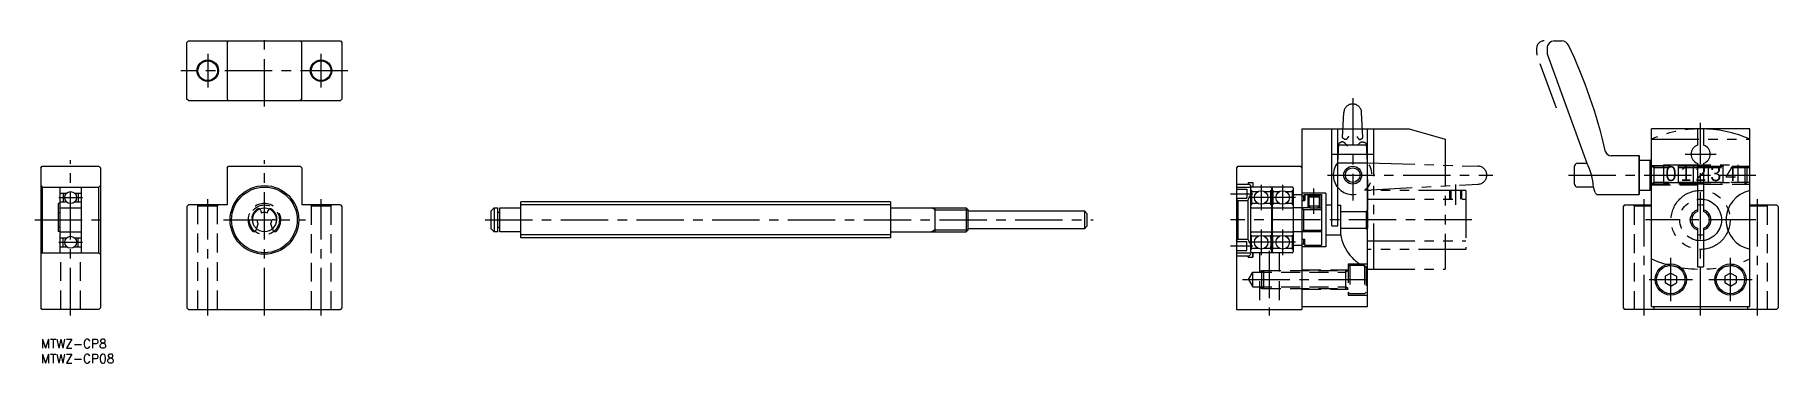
# Model space of a CAD drawing. Extents: x -2 to 583, y -8 to 102.
import ezdxf

# ---------------------------------------------------------------- set-up
doc = ezdxf.new("R2010")
doc.units = 0
doc.header["$LTSCALE"] = 0.5
for name, pattern in [('CENTER', [50.8, 31.75, -6.35, 6.35, -6.35]), ('DASHED', [19.05, 12.7, -6.35]), ('PHANTOM', [63.5, 31.75, -6.35, 6.35, -6.35, 6.35, -6.35])]:
    doc.linetypes.add(name, pattern=pattern)
for name, color, linetype in [('MSM_CENTER', 1, 'CENTER'), ('MSM_CONTINUOUS', 7, 'CONTINUOUS'), ('MSM_DASHED', 4, 'DASHED'), ('MSM_IMAGINARY', 6, 'PHANTOM'), ('MSM_NARROW', 5, 'CONTINUOUS'), ('MSM_PART_NUMBER', 7, 'CONTINUOUS')]:
    doc.layers.add(name, color=color, linetype=linetype)
doc.styles.add('MS_明朝', font='txt', dxfattribs={"height": 2.5})
doc.styles.get("Standard").update_dxf_attribs({"font": 'txt.shx', "height": 3, "bigfont": 'bigfont.shx'})

# ---------------------------------------------------------------- blocks, each defined once
blk = doc.blocks.new('*U2')
at = {"layer": 'MSM_PART_NUMBER'}
blk.add_text('MTWZ-CP8', height=3, dxfattribs=at).set_placement((0, -3))
blk = doc.blocks.new('*U3')
at = {"layer": 'MSM_PART_NUMBER'}
blk.add_text('MTWZ-CP08', height=3, dxfattribs=at).set_placement((0, -8))

msp = doc.modelspace()

# ---------------------------------------------------------------- linework, layer by layer
at = {"layer": 'MSM_CENTER'}
for p, q in [((75, 78), (75, 102)), ((56, 95.6), (56, 84.4)), ((94, 84.4), (94, 95.6)), ((103, 90), (47, 90)), ((440, 80.84), (440, 46.5)), ((556.7, 8), (556.7, 72.5)), ((10, 8), (10, 60)), ((75, 8), (75, 60)), ((433, 62), (447, 62)), ((551.5, 62), (561.9, 62)), ((431.5, 55), (487, 55)), ((512.4, 55), (575.2, 55)), ((6, 47.5), (14, 47.5)), ((56, 8), (56, 47)), ((94, 8), (94, 47)), ((399, 48.75), (406.5, 48.75)), ((420.78, 47.5), (405.02, 47.5)), ((409.3, 51.78), (409.3, 43.22)), ((416.5, 51.78), (416.5, 43.22)), ((427, 42), (427, 50.5)), ((474.5, 51.9), (474.5, 45)), ((537.7, 47), (537.7, 8)), ((575.7, 47), (575.7, 8)), ((-2, 40), (22, 40)), ((61.25, 40), (88.75, 40)), ((149, 40), (353, 40)), ((480, 40), (399, 40)), ((409.3, 36.78), (409.3, 28.22)), ((416.5, 36.78), (416.5, 28.22)), ((575.2, 40), (538.2, 40)), ((6, 32.5), (14, 32.5)), ((399, 31.25), (406.5, 31.25)), ((420.78, 32.5), (405.02, 32.5)), ((412, 29.67), (412, 8)), ((546.7, 12.75), (546.7, 27.25)), ((566.7, 12.75), (566.7, 27.25)), ((403.08, 20), (447, 20)), ((539.45, 20), (553.95, 20)), ((559.45, 20), (573.95, 20))]:
    msp.add_line(p, q, dxfattribs=at)
at = {"layer": 'MSM_CONTINUOUS'}
for p, q in [((49, 99.5), (49.5, 100)), ((49, 80.5), (49, 99.5)), ((49.5, 100), (100.5, 100)), ((62.5, 99.5), (63, 100)), ((62.5, 99.5), (62.5, 80.5)), ((87, 100), (87.5, 99.5)), ((87.5, 80.5), (87.5, 99.5)), ((100.5, 100), (101, 99.5)), ((101, 99.5), (101, 80.5)), ((507.7, 100), (510.13, 100)), ((505.2, 97.5), (505.2, 96.12)), ((505.35, 95.27), (518.55, 59)), ((49.5, 80), (49, 80.5)), ((49.5, 80), (100.5, 80)), ((63, 80), (62.5, 80.5)), ((87.5, 80.5), (87, 80)), ((101, 80.5), (100.5, 80)), ((423, 70.5), (423, 10)), ((423, 70.5), (445, 70.5)), ((433, 38), (433, 70.5)), ((435, 38), (435, 70.5)), ((445, 42.83), (445, 70.5)), ((540.2, 11), (540.2, 70.5)), ((573.2, 70.5), (540.2, 70.5)), ((555.7, 70.5), (555.7, 65.04)), ((557.7, 70.5), (557.7, 65.04)), ((573.2, 11), (573.2, 70.5)), ((445, 65.04), (435, 65.04)), ((445, 58.96), (435, 58.96)), ((515.4, 59), (518.55, 59)), ((536.11, 61.5), (526.69, 61.5)), ((536.11, 61.5), (536.2, 61.3)), ((536.11, 48.5), (536.11, 61.5)), ((536.2, 48.7), (536.2, 61.3)), ((536.2, 60), (539.83, 60)), ((539.83, 50), (539.83, 60)), ((540.2, 59.63), (539.83, 60)), ((555.7, 58.96), (555.7, 42.83)), ((557.7, 58.96), (557.7, 42.83)), ((0, 57.5), (0.5, 58)), ((0, 57.5), (0, 10.5)), ((0.5, 58), (19.5, 58)), ((19.5, 58), (20, 57.5)), ((20, 57.5), (20, 10.5)), ((62.5, 57.5), (63, 58)), ((62.5, 57.5), (62.5, 45)), ((63, 58), (87, 58)), ((87, 58), (87.5, 57.5)), ((87.5, 57.5), (87.5, 45)), ((401.5, 58), (401, 57.5)), ((401, 57.5), (401, 10)), ((401.5, 58), (422.5, 58)), ((422.5, 58), (423, 57.5)), ((445, 53.5), (445, 43.33)), ((514.4, 52), (514.4, 58)), ((557.7, 58), (555.7, 58)), ((0, 51.5), (0.5, 51)), ((0.5, 51), (0.5, 29)), ((0.5, 51), (19.5, 51)), ((6.5, 29), (6.5, 51)), ((6.5, 49), (8.68, 49)), ((7.5, 49), (7.5, 46)), ((11.32, 49), (13.5, 49)), ((12.5, 49), (12.5, 46)), ((13.5, 51), (13.5, 29)), ((19.5, 51), (20, 51.5)), ((19.5, 29), (19.5, 51)), ((401, 52), (405.3, 52)), ((401, 52), (405, 52)), ((401, 51), (405.8, 51)), ((401, 50.25), (404.5, 50.25)), ((401, 47.25), (404.5, 47.25)), ((401, 47), (401.5, 46.5)), ((404.5, 50.25), (404.5, 47.25)), ((404.8, 46.5), (405.8, 48.5)), ((405, 52.5), (405, 52)), ((405, 52.5), (406.5, 52.5)), ((405, 52.5), (406.5, 52.5)), ((405.3, 52), (405.8, 51.5)), ((405.8, 29.3), (405.8, 51.5)), ((406.03, 49.91), (405.8, 49.91)), ((405.86, 45.1), (405.86, 49.91)), ((406.03, 49.91), (406.03, 45.1)), ((406.03, 49.48), (408.17, 49.48)), ((412.5, 51), (406.1, 51)), ((406.5, 52.5), (406.5, 51)), ((410.43, 49.48), (412.57, 49.48)), ((412.57, 45.1), (412.57, 49.91)), ((412.57, 49.91), (412.8, 49.91)), ((412.74, 49.91), (412.74, 45.1)), ((413, 51), (412.8, 51)), ((412.8, 51), (412.8, 29)), ((413, 51), (413, 29)), ((413.23, 49.91), (413, 49.91)), ((413.06, 45.1), (413.06, 49.91)), ((413.23, 49.91), (413.23, 45.1)), ((413.23, 49.48), (415.37, 49.48)), ((419.7, 51), (413.3, 51)), ((417.63, 49.48), (419.77, 49.48)), ((419.77, 45.1), (419.77, 49.91)), ((419.77, 49.91), (420, 49.91)), ((419.94, 49.91), (419.94, 45.1)), ((420, 50.7), (420, 29.3)), ((420, 48.5), (423, 48.5)), ((431, 49), (423, 49)), ((423, 48), (423.5, 48)), ((423.5, 48), (424, 48.5)), ((423.5, 48), (423.5, 46.5)), ((424, 48.5), (424, 46.5)), ((424, 48.5), (429.5, 48.5)), ((425.27, 48), (425, 47.73)), ((425, 47.73), (425, 44.75)), ((425, 47.73), (429, 47.73)), ((425.27, 48.5), (425.27, 48)), ((428.73, 48), (425.27, 48)), ((428.73, 48.5), (428.73, 48)), ((428.73, 48), (429, 47.73)), ((429, 47.73), (429, 44.75)), ((429.5, 48.5), (429.5, 31.5)), ((431, 49), (431, 31)), ((520.8, 51), (515.4, 51)), ((521.3, 49.23), (520.8, 51)), ((522.26, 48.5), (536.11, 48.5)), ((536.11, 48.5), (536.2, 48.7)), ((536.2, 50), (539.83, 50)), ((540.2, 50.37), (539.83, 50)), ((557.7, 52), (555.7, 52)), ((5.85, 45.5), (5.85, 36.1)), ((6.5, 45.5), (5.85, 45.5)), ((5.85, 42.5), (6.5, 42.5)), ((6.5, 46), (8.68, 46)), ((6.5, 44), (13.5, 44)), ((11.32, 46), (13.5, 46)), ((49, 44.5), (49.5, 45)), ((49, 44.5), (49, 10.5)), ((62.5, 45), (49.5, 45)), ((73.82, 43.08), (74, 42.29)), ((76, 42.29), (76.18, 43.08)), ((100.5, 45), (87.5, 45)), ((100.5, 45), (101, 44.5)), ((101, 44.5), (101, 10.5)), ((151, 43), (152, 44)), ((151, 37), (151, 43)), ((152, 44), (152, 36)), ((152, 44), (153.3, 44)), ((153.3, 36), (153.3, 44)), ((154, 42.5), (153.3, 42.5)), ((154, 44), (160.7, 44)), ((154, 36), (154, 44)), ((285, 46), (161, 46)), ((161, 34), (161, 46)), ((285, 46), (285, 34)), ((285.3, 44), (310.32, 44)), ((300, 36), (300, 44)), ((310.32, 44), (311, 43.32)), ((310.32, 44), (310.32, 36)), ((311, 36.68), (311, 43.32)), ((311, 43), (350, 43)), ((350, 43), (351, 42)), ((350, 43), (350, 37)), ((351, 38), (351, 42)), ((401.5, 46.5), (404.8, 46.5)), ((401.5, 46.5), (401.5, 33.5)), ((404.8, 46.5), (404.8, 33.5)), ((405.8, 45.1), (406.03, 45.1)), ((408.23, 45.49), (406.03, 45.49)), ((406.1, 44), (412.5, 44)), ((412.57, 45.49), (410.37, 45.49)), ((412.57, 45.1), (412.8, 45.1)), ((413, 45.1), (413.23, 45.1)), ((415.43, 45.49), (413.23, 45.49)), ((413.3, 44), (419.7, 44)), ((419.77, 45.49), (417.57, 45.49)), ((419.77, 45.1), (420, 45.1)), ((423, 44), (420, 44)), ((423, 46.5), (424, 46.5)), ((423, 44), (423.54, 43.46)), ((423.54, 43.46), (429.5, 43.46)), ((423.54, 43.46), (423.54, 36.54)), ((425, 44.75), (429, 44.75)), ((425.75, 44), (425, 44.75)), ((425.27, 44.48), (425.27, 44)), ((425.75, 44), (428.25, 44)), ((428.25, 44), (429, 44.75)), ((428.73, 44.48), (428.73, 44)), ((431, 45), (433, 45)), ((435, 44.9), (436, 44.9)), ((436, 35), (436, 44.9)), ((436, 42.83), (444.5, 42.83)), ((445, 43.33), (444.5, 42.83)), ((444.5, 42.83), (444.5, 37.17)), ((445, 42.83), (445, 37.17)), ((531.2, 45), (530.7, 44.5)), ((530.7, 44.5), (530.7, 10.5)), ((531.2, 45), (540.2, 45)), ((573.2, 45), (582.2, 45)), ((582.2, 45), (582.7, 44.5)), ((582.7, 44.5), (582.7, 10.5)), ((6.5, 37.5), (5.85, 37.5)), ((6.5, 36.1), (5.85, 36.1)), ((6.5, 36), (13.5, 36)), ((71.59, 40), (72.5, 40)), ((72.31, 37.04), (72.85, 38.72)), ((77.69, 37.04), (77.15, 38.72)), ((78.41, 40), (77.5, 40)), ((151, 37), (152, 36)), ((153.3, 36), (152, 36)), ((154, 37.5), (153.3, 37.5)), ((160.7, 36), (154, 36)), ((285.3, 36), (310.32, 36)), ((310.32, 36), (311, 36.68)), ((350, 37), (311, 37)), ((350, 37), (351, 38)), ((406.1, 36), (412.5, 36)), ((413.3, 36), (419.7, 36)), ((423, 36), (420, 36)), ((423, 36), (423.54, 36.54)), ((423.54, 36.54), (429.5, 36.54)), ((433, 38), (435, 38)), ((436, 37.17), (444.5, 37.17)), ((445, 36.67), (444.5, 37.17)), ((445, 11), (445, 37.17)), ((555.7, 37.17), (555.7, 24.25)), ((557.7, 37.17), (557.7, 24.25)), ((6.5, 34), (8.68, 34)), ((6.5, 31), (8.68, 31)), ((7.5, 31), (7.5, 34)), ((11.32, 34), (13.5, 34)), ((11.32, 31), (13.5, 31)), ((12.5, 31), (12.5, 34)), ((285, 34), (161, 34)), ((401, 33), (401.5, 33.5)), ((401, 32.75), (404.5, 32.75)), ((401, 29.75), (404.5, 29.75)), ((401.5, 33.5), (404.8, 33.5)), ((404.5, 29.75), (404.5, 32.75)), ((404.8, 33.5), (405.8, 31.5)), ((405.8, 34.91), (406.03, 34.91)), ((406.03, 30.1), (405.8, 30.1)), ((405.86, 34.91), (405.86, 30.1)), ((406.03, 30.1), (406.03, 34.91)), ((408.23, 34.52), (406.03, 34.52)), ((406.03, 30.52), (408.17, 30.52)), ((412.57, 34.52), (410.37, 34.52)), ((410.43, 30.52), (412.57, 30.52)), ((412.57, 34.91), (412.8, 34.91)), ((412.57, 34.91), (412.57, 30.1)), ((412.57, 30.1), (412.8, 30.1)), ((412.74, 30.1), (412.74, 34.91)), ((413, 34.91), (413.23, 34.91)), ((413.23, 30.1), (413, 30.1)), ((413.06, 34.91), (413.06, 30.1)), ((413.23, 30.1), (413.23, 34.91)), ((415.43, 34.52), (413.23, 34.52)), ((413.23, 30.52), (415.37, 30.52)), ((419.77, 34.52), (417.57, 34.52)), ((417.63, 30.52), (419.77, 30.52)), ((419.77, 34.91), (420, 34.91)), ((419.77, 34.91), (419.77, 30.1)), ((419.77, 30.1), (420, 30.1)), ((419.94, 30.1), (419.94, 34.91)), ((420, 31.5), (423, 31.5)), ((423, 33.5), (424, 33.5)), ((423, 32), (423.5, 32)), ((431, 31), (423, 31)), ((423.5, 33.5), (423.5, 32)), ((423.5, 32), (424, 31.5)), ((424, 31.5), (424, 33.5)), ((424, 31.5), (429.5, 31.5)), ((431, 35), (436, 35)), ((0.5, 29), (0, 28.5)), ((0.5, 29), (19.5, 29)), ((19.5, 29), (20, 28.5)), ((401, 29), (405.8, 29)), ((401, 28), (405.3, 28)), ((401, 28), (405, 28)), ((405, 28), (405, 27.5)), ((405, 27.5), (405, 28)), ((405, 27.5), (406.5, 27.5)), ((405, 27.5), (406.5, 27.5)), ((405.8, 28.5), (405.3, 28)), ((412.5, 29), (406.1, 29)), ((406.5, 29), (406.5, 27.5)), ((406.5, 27.5), (406.5, 29)), ((413, 29), (412.8, 29)), ((419.7, 29), (413.3, 29)), ((555.7, 24.25), (557.7, 24.25)), ((546.7, 22.18), (544.81, 21.09)), ((544.81, 21.09), (544.81, 18.91)), ((546.7, 17.82), (544.81, 18.91)), ((546.7, 22.18), (548.59, 21.09)), ((546.7, 17.82), (548.59, 18.91)), ((548.59, 21.09), (548.59, 18.91)), ((566.7, 22.18), (564.81, 21.09)), ((564.81, 21.09), (564.81, 18.91)), ((566.7, 17.82), (564.81, 18.91)), ((566.7, 22.18), (568.59, 21.09)), ((566.7, 17.82), (568.59, 18.91)), ((568.59, 21.09), (568.59, 18.91)), ((0.5, 10), (0, 10.5)), ((19.5, 10), (0.5, 10)), ((20, 10.5), (19.5, 10)), ((49.5, 10), (49, 10.5)), ((49.5, 10), (100.5, 10)), ((101, 10.5), (100.5, 10)), ((401, 10), (423, 10)), ((423, 11), (445, 11)), ((530.7, 10.5), (531.2, 10)), ((582.2, 10), (531.2, 10)), ((540.2, 11), (573.2, 11)), ((582.2, 10), (582.7, 10.5))]:
    msp.add_line(p, q, dxfattribs=at)
for centre, radius in [((56, 90), 3.6), ((94, 90), 3.6), ((56, 90), 3.3), ((94, 90), 3.3), ((440, 55), 2.46), ((10, 47.5), 2), ((75, 40), 11.5), ((75, 40), 11), ((409.3, 47.5), 2.28), ((416.5, 47.5), 2.28), ((75, 40), 4), ((10, 32.5), 2), ((409.3, 32.5), 2.28), ((416.5, 32.5), 2.28), ((546.7, 20), 5.25), ((546.7, 20), 4.75), ((566.7, 20), 5.25), ((566.7, 20), 4.75)]:
    msp.add_circle(centre, radius, dxfattribs=at)
for centre, radius, start, end in [((507.7, 97.5), 2.5, 90, 180), ((510.13, 97.5), 2.5, 25.49274, 90), ((507.7, 96.12), 2.5, 180, 200), ((357.77, 24.85), 171.3, 12.81229, 25.49274), ((556.7, 62), 3.2, 108.20996, 251.79004), ((556.7, 62), 3.2, 288.20996, 71.79004), ((515.4, 58), 1, 90, 180), ((501.12, 49.78), 19.72, 3.56093, 27.88856), ((526.69, 63.5), 2, 199.37899, 270), ((406.1, 50.7), 0.3, 90, 180), ((412.5, 50.7), 0.3, 0, 90), ((413.3, 50.7), 0.3, 90, 180), ((419.7, 50.7), 0.3, 0, 90), ((515.4, 52), 1, 180, 270), ((522.26, 49.5), 1, 195.72475, 270), ((575.2, 40), 10, 101.53696, 258.46304), ((73.04, 42.9), 0.8, 12.70359, 67.74364), ((75, 40), 2.5, 66.42182, 113.57818), ((76.96, 42.9), 0.8, 112.25636, 167.29641), ((160.7, 44.3), 0.3, 270, 0), ((285.3, 44.3), 0.3, 180, 270), ((406.1, 44.3), 0.3, 180, 270), ((412.5, 44.3), 0.3, 270, 0), ((413.3, 44.3), 0.3, 180, 270), ((419.7, 44.3), 0.3, 270, 0), ((556.7, 40), 3.5, 106.60157, 253.39843), ((556.7, 40), 3, 109.47122, 250.52878), ((556.7, 40), 5, 78.46303, 101.53697), ((556.7, 40), 3.5, 286.60157, 73.39843), ((556.7, 40), 3, 289.47122, 70.52878), ((71.59, 40.8), 0.8, 223.05173, 270), ((75, 40), 2.5, 180.00001, 210.68342), ((75, 40), 2.5, 329.31658, 359.99999), ((78.41, 40.8), 0.8, 270, 316.94826), ((160.7, 35.7), 0.3, 0, 90), ((285.3, 35.7), 0.3, 90, 180), ((406.1, 35.7), 0.3, 90, 180), ((412.5, 35.7), 0.3, 0, 90), ((413.3, 35.7), 0.3, 90, 180), ((419.7, 35.7), 0.3, 0, 90), ((556.7, 40), 5, 258.46303, 281.53697), ((406.1, 29.3), 0.3, 180, 270), ((412.5, 29.3), 0.3, 270, 0), ((413.3, 29.3), 0.3, 180, 270), ((419.7, 29.3), 0.3, 270, 0), ((449.91, 37.2), 14.08, 189.00237, 219.13858), ((449.29, 36.28), 13.02, 217.68518, 233.9692), ((448.48, 36.63), 12.86, 237.80962, 254.28954)]:
    msp.add_arc(centre, radius, start, end, dxfattribs=at)
at = {"layer": 'MSM_DASHED'}
for p, q in [((540.2, 58.25), (555.7, 58.25)), ((555.7, 58), (540.2, 58)), ((541.14, 57.46), (540.2, 58)), ((541.14, 52), (541.14, 58)), ((555.7, 57.46), (541.14, 57.46)), ((557.7, 58), (573.2, 58)), ((573.2, 57.46), (557.7, 57.46)), ((571.66, 52), (571.66, 58)), ((572.2, 57.46), (571.66, 58)), ((572.2, 57.46), (572.2, 52.54)), ((541.14, 52.54), (540.2, 52)), ((555.7, 52), (540.2, 52)), ((540.2, 51.75), (555.7, 51.75)), ((555.7, 52.54), (541.14, 52.54)), ((573.2, 52.54), (557.7, 52.54)), ((557.7, 52), (573.2, 52)), ((572.2, 52.54), (571.66, 52)), ((52.4, 45), (52.7, 44.7)), ((52.7, 10), (52.7, 44.7)), ((52.7, 44.7), (59.3, 44.7)), ((59.3, 44.7), (59.6, 45)), ((59.3, 10), (59.3, 44.7)), ((90.4, 45), (90.7, 44.7)), ((90.7, 44.7), (90.7, 10)), ((90.7, 44.7), (97.3, 44.7)), ((97.6, 45), (97.3, 44.7)), ((97.3, 44.7), (97.3, 10)), ((534.1, 45), (534.4, 44.7)), ((534.4, 44.7), (540.2, 44.7)), ((534.4, 44.7), (534.4, 10)), ((573.2, 44.7), (579, 44.7)), ((579, 44.7), (579.3, 45)), ((579, 44.7), (579, 10)), ((72.31, 37.04), (72.17, 36.63)), ((77.69, 37.04), (77.83, 36.63)), ((6.7, 10), (6.7, 29)), ((13.3, 10), (13.3, 29)), ((408.7, 29), (408.7, 10)), ((415.3, 29), (415.3, 10)), ((438.5, 25.25), (445, 25.25)), ((438.5, 25.25), (438.5, 14.75)), ((439, 24.75), (438.5, 24.25)), ((439, 24.75), (439, 15.25)), ((444, 24.75), (439, 24.75)), ((444, 24.75), (444, 15.25)), ((444, 24.75), (444.5, 24.25)), ((444.5, 24.25), (444.5, 15.75)), ((405.08, 20), (406.5, 22.46)), ((405.08, 20), (406.5, 17.54)), ((406.5, 17.54), (406.5, 22.46)), ((406.5, 22.46), (437.56, 22.46)), ((406.5, 17.54), (437.56, 17.54)), ((408.56, 22.46), (409.5, 23)), ((408.56, 17.54), (409.5, 17)), ((409.5, 17), (409.5, 23)), ((409.5, 23), (438.5, 23)), ((409.5, 22.46), (410.04, 23)), ((409.5, 17.54), (410.04, 17)), ((410.04, 23), (410.04, 17)), ((423, 23.25), (438.5, 23.25)), ((437.56, 23), (437.56, 17)), ((438.5, 23), (437.56, 22.46)), ((438.5, 17), (437.56, 17.54)), ((409.5, 17), (438.5, 17)), ((423, 16.75), (438.5, 16.75)), ((439, 15.25), (438.5, 15.75)), ((438.5, 14.75), (445, 14.75)), ((444, 15.25), (439, 15.25)), ((444, 15.25), (444.5, 15.75)), ((541, 11), (541, 10)), ((572.4, 11), (572.4, 10))]:
    msp.add_line(p, q, dxfattribs=at)
msp.add_circle((75, 40), 5, dxfattribs=at)
for centre, radius, start, end in [((75, 40), 5.5, 318.51885, 221.48115), ((71.59, 40.8), 0.8, 166.78702, 223.05173), ((75, 40), 4.3, 124.00834, 166.78702), ((73.04, 42.9), 0.8, 67.74364, 124.00834), ((76.96, 42.9), 0.8, 55.99166, 112.25636), ((75, 40), 4.3, 13.21298, 55.99166), ((78.41, 40.8), 0.8, 316.94827, 13.21298), ((71.45, 36.86), 0.761, 221.48115, 342.1308), ((78.55, 36.86), 0.761, 197.8692, 318.51885)]:
    msp.add_arc(centre, radius, start, end, dxfattribs=at)
at = {"layer": 'MSM_IMAGINARY'}
for p, q in [((501.7, 97.5), (501.7, 96.12)), ((508.34, 77.42), (501.85, 95.27)), ((436.56, 67.56), (437, 76)), ((443.44, 67.56), (443, 76)), ((445, 70.5), (459, 70.5)), ((447, 70.5), (447, 23.5)), ((459, 70.5), (471, 67.06)), ((435, 59.15), (435.34, 65.56)), ((445, 59.15), (444.66, 65.56)), ((471, 67.06), (471, 23.5)), ((540.2, 67.06), (573.2, 67.06)), ((445, 59.15), (482.09, 58)), ((544.2, 58.5), (544.2, 52.5)), ((544.2, 58.5), (569.2, 58.5)), ((549.2, 58.5), (549.2, 52.5)), ((554.2, 58.5), (554.2, 52.5)), ((559.2, 58.5), (559.2, 52.5)), ((564.2, 58.5), (564.2, 52.5)), ((569.2, 58.5), (569.2, 52.5)), ((444.15, 50), (482.16, 52)), ((478, 49.9), (445, 49.9)), ((445, 47), (478, 47)), ((472.5, 49.9), (472.5, 47)), ((472.88, 49.9), (472.88, 47)), ((476.12, 49.9), (476.12, 47)), ((476.5, 49.9), (476.5, 47)), ((478, 49.9), (478, 30.1)), ((544.2, 52.5), (569.2, 52.5)), ((445, 33), (478, 33)), ((478, 30.1), (445, 30.1)), ((445, 23.5), (471, 23.5))]:
    msp.add_line(p, q, dxfattribs=at)
for radius in [9.9, 7]:
    msp.add_circle((556.7, 40), radius, dxfattribs=at)
for centre, radius, start, end in [((504.2, 97.5), 2.5, 90, 180), ((504.2, 96.12), 2.5, 180, 200), ((440, 75.84), 3, 3.01868, 176.98132), ((556.7, 29.22), 41.28, 66.4405, 113.5595), ((438.52, 61.16), 5.43, 116.79389, 125.90068), ((436.53, 65.17), 0.957, 61.58784, 118.41216), ((441.22, 74.08), 8.01, 234.45762, 238.71717), ((435.87, 63.97), 2.32, 38.94675, 61.27866), ((438.13, 69.04), 2.1, 239.34428, 248.76508), ((437.69, 67.89), 0.872, 248.57275, 267.77575), ((437.67, 67.57), 0.543, 268.54584, 284.97096), ((427.88, 56.88), 13.01, 37.13526, 41.12298), ((437.6, 67.75), 0.738, 286.28277, 313.53788), ((436.57, 68.86), 2.25, 313.10608, 328.13694), ((429.08, 73.83), 11.24, 326.77114, 329.2143), ((449.63, 72.39), 9.31, 208.59684, 211.5791), ((451.36, 56.49), 12.93, 135.20294, 139.20492), ((443.9, 68.87), 2.58, 211.5916, 219.10627), ((442.59, 67.77), 0.872, 217.47163, 243.39443), ((443.43, 64.33), 1.78, 105.40069, 134.45028), ((442.38, 67.4), 0.443, 245.84229, 266.98002), ((442.37, 67.62), 0.668, 268.73852, 293.48229), ((441.98, 68.57), 1.69, 292.8711, 304.90805), ((438.91, 72.95), 7.04, 304.96067, 310.06068), ((443.21, 64.92), 1.16, 77.32832, 102.67168), ((442.74, 62.9), 3.23, 65.53211, 77.00571), ((439.48, 55.5), 11.32, 62.76369, 66.03964), ((440, 55), 6.5, 140.28486, 39.71514), ((482, 55), 3, 270, 90), ((556.7, 65.24), 41.74, 246.71314, 293.28686)]:
    msp.add_arc(centre, radius, start, end, dxfattribs=at)
at = {"layer": 'MSM_NARROW'}
for p, q in [((557.7, 57.46), (555.7, 57.46)), ((406.03, 49.91), (405.86, 45.1)), ((405.86, 49.91), (406.03, 45.1)), ((412.74, 49.91), (412.57, 45.1)), ((412.57, 49.91), (412.74, 45.1)), ((413.06, 49.91), (413.23, 45.1)), ((413.23, 49.91), (413.06, 45.1)), ((419.77, 49.91), (419.94, 45.1)), ((419.94, 49.91), (419.77, 45.1)), ((425, 48.5), (425, 47.73)), ((425.27, 48), (425.27, 44.48)), ((428.73, 48), (428.73, 44.48)), ((429, 48.5), (429, 47.73)), ((557.7, 52.54), (555.7, 52.54)), ((285, 45.05), (161, 45.05)), ((300, 43.32), (298.83, 44)), ((300, 43.32), (311, 43.32)), ((425.75, 44), (423, 44)), ((425, 44.75), (425, 44)), ((428.25, 44), (429.5, 44)), ((429, 44.75), (429, 44)), ((300, 36.68), (298.83, 36)), ((300, 36.68), (311, 36.68)), ((429.5, 36), (423, 36)), ((285, 34.95), (161, 34.95)), ((405.86, 30.1), (406.03, 34.91)), ((406.03, 30.1), (405.86, 34.91)), ((412.57, 30.1), (412.74, 34.91)), ((412.74, 30.1), (412.57, 34.91)), ((413.23, 30.1), (413.06, 34.91)), ((413.06, 30.1), (413.23, 34.91)), ((419.94, 30.1), (419.77, 34.91)), ((419.77, 30.1), (419.94, 34.91))]:
    msp.add_line(p, q, dxfattribs=at)
msp.add_circle((440, 55), 3, dxfattribs=at)

# ---------------------------------------------------------------- block references
at = {"layer": 'MSM_CONTINUOUS'}
for name in ['*U2', '*U3']:
    msp.add_blockref(name, (0, 0), dxfattribs=at)

# ---------------------------------------------------------------- texts
at = {"layer": 'MSM_IMAGINARY', "style": 'MS_明朝'}
for s, p in [('0', (544.9, 53.01)), ('1', (549.9, 53.01)), ('2', (554.9, 53.01)), ('3', (559.9, 53.01)), ('4', (564.9, 53.01))]:
    msp.add_text(s, height=5, dxfattribs=at).set_placement(p)

doc.saveas('drawing.dxf')
